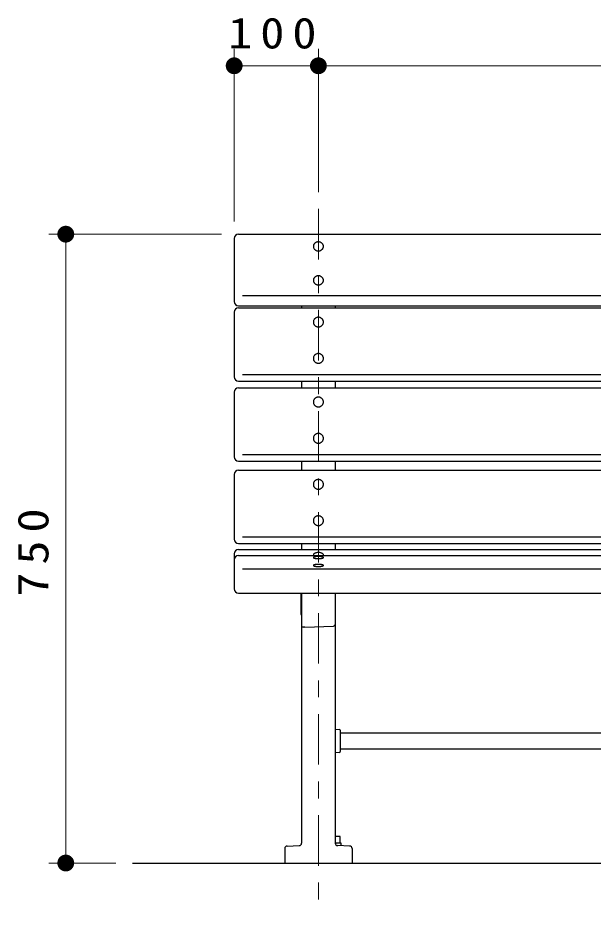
# Model space of a CAD drawing. Units: millimetres on the paper, scale 1:20. Extents: x -365 to 10, y -38 to 257.
# Drawn here: x -312.4 to -278.3, y 86.3 to 139.6 of the extents above; entities that cross this region are included whole.
import ezdxf

# ---------------------------------------------------------------- set-up
doc = ezdxf.new("R2010")
doc.units = ezdxf.units.MM
doc.linetypes.add('USER2', pattern=[6, 3, -1, 1, -1])
doc.layers.add('LY_1', color=4, linetype='Continuous', lineweight=25)
doc.styles.add('ＭＳ ゴシック', font='')
doc.styles.get('ＭＳ ゴシック').set_extended_font_data('MS Gothic')

# ---------------------------------------------------------------- blocks, each defined once
blk = doc.blocks.new('filled_dot')
at = {"color": 0, "linetype": 'Continuous', "lineweight": -2, "const_width": 1.25}
blk.add_lwpolyline([(-0.625, 0, 1), (0.625, 0, 1)], format="xyb", close=True, dxfattribs=at)

msp = doc.modelspace()

# ---------------------------------------------------------------- linework, layer by layer
at = {"layer": 'LY_1', "color": 7, "lineweight": 13}
for p, q in [((-299.596, 127.526), (-299.596, 137.776)), ((-294.596, 129.276), (-294.596, 137.776)), ((-299.596, 136.776), (-294.596, 136.776)), ((-294.596, 136.776), (-254.596, 136.776)), ((-300.346, 126.776), (-310.596, 126.776)), ((-309.596, 89.435), (-309.596, 126.776)), ((-306.63, 89.435), (-310.596, 89.435))]:
    msp.add_line(p, q, dxfattribs=at)
at = {"layer": 'LY_1', "color": 7, "linetype": 'USER2', "lineweight": 13}
msp.add_line((-294.596, 128.276), (-294.596, 86.345), dxfattribs=at)
at = {"layer": 'LY_1'}
for p, q in [((-299.596, 126.526), (-299.596, 122.773)), ((-299.346, 126.776), (-209.846, 126.776)), ((-299.596, 122.143), (-299.596, 118.3)), ((-299.346, 122.523), (-209.846, 122.523)), ((-299.346, 122.393), (-209.846, 122.393)), ((-295.596, 122.523), (-295.596, 122.393)), ((-293.596, 122.523), (-293.596, 122.393)), ((-299.346, 118.05), (-209.846, 118.05)), ((-295.596, 118.05), (-295.596, 117.647)), ((-293.596, 118.05), (-293.596, 117.647)), ((-299.596, 117.397), (-299.596, 113.554)), ((-299.346, 117.647), (-209.846, 117.647)), ((-299.346, 113.304), (-209.846, 113.304)), ((-295.596, 113.304), (-295.596, 112.758)), ((-293.596, 113.304), (-293.596, 112.758)), ((-299.596, 112.508), (-299.596, 108.665)), ((-299.346, 112.758), (-209.846, 112.758)), ((-299.346, 108.415), (-209.846, 108.415)), ((-295.596, 108.415), (-295.596, 108.045)), ((-293.596, 108.415), (-293.596, 108.045)), ((-299.596, 107.795), (-299.596, 105.709)), ((-299.346, 108.045), (-209.846, 108.045)), ((-299.346, 107.689), (-209.846, 107.689)), ((-299.346, 105.459), (-209.846, 105.459)), ((-295.646, 105.459), (-295.646, 104.185)), ((-295.596, 105.459), (-295.596, 90.619)), ((-293.596, 105.459), (-293.596, 90.619)), ((-295.646, 104.185), (-295.596, 104.183)), ((-295.396, 103.435), (-295.5, 103.439)), ((-295.396, 103.435), (-293.692, 103.503)), ((-293.596, 97.391), (-293.341, 97.364)), ((-293.296, 97.315), (-293.296, 96.055)), ((-293.296, 97.162), (-255.596, 97.162)), ((-293.341, 96.005), (-293.596, 95.978)), ((-293.296, 96.207), (-255.596, 96.207)), ((-296.596, 90.29), (-296.596, 89.435)), ((-296.452, 90.44), (-295.74, 90.469)), ((-292.74, 90.44), (-293.452, 90.469)), ((-292.596, 90.29), (-292.596, 89.435)), ((-305.63, 89.435), (-205.846, 89.435))]:
    msp.add_line(p, q, dxfattribs=at)
at = {"layer": 'LY_1', "color": 7}
for p, q in [((-299.096, 123.137), (-210.096, 123.137)), ((-299.096, 118.44), (-210.096, 118.44)), ((-299.096, 113.694), (-210.096, 113.694)), ((-299.096, 108.805), (-210.096, 108.805)), ((-299.096, 106.898), (-210.096, 106.898)), ((-293.297, 91.01), (-293.596, 91.01)), ((-293.246, 90.61), (-293.596, 90.61)), ((-293.572, 90.61), (-293.572, 91.01)), ((-293.297, 90.61), (-293.297, 91.01)), ((-293.246, 90.461), (-293.246, 90.61))]:
    msp.add_line(p, q, dxfattribs=at)
at = {"layer": 'LY_1'}
for points in [[(-294.296, 126.05), (-294.297, 126.073), (-294.3, 126.096), (-294.306, 126.119), (-294.314, 126.142), (-294.324, 126.163), (-294.336, 126.184), (-294.35, 126.204), (-294.366, 126.223), (-294.384, 126.24), (-294.403, 126.256), (-294.424, 126.27), (-294.446, 126.283), (-294.469, 126.293), (-294.493, 126.302), (-294.518, 126.309), (-294.544, 126.315), (-294.57, 126.318), (-294.596, 126.319), (-294.622, 126.318), (-294.648, 126.315), (-294.674, 126.309), (-294.699, 126.302), (-294.723, 126.293), (-294.746, 126.283), (-294.768, 126.27), (-294.789, 126.256), (-294.808, 126.24), (-294.826, 126.223), (-294.842, 126.204), (-294.856, 126.184), (-294.868, 126.163), (-294.878, 126.142), (-294.886, 126.119), (-294.891, 126.096), (-294.895, 126.073), (-294.896, 126.05), (-294.895, 126.026), (-294.891, 126.003), (-294.886, 125.98), (-294.878, 125.958), (-294.868, 125.936), (-294.856, 125.915), (-294.842, 125.895), (-294.826, 125.877), (-294.808, 125.86), (-294.789, 125.844), (-294.768, 125.829), (-294.746, 125.817), (-294.723, 125.806), (-294.699, 125.797), (-294.674, 125.79), (-294.648, 125.785), (-294.622, 125.782), (-294.596, 125.781), (-294.57, 125.782), (-294.544, 125.785), (-294.518, 125.79), (-294.493, 125.797), (-294.469, 125.806), (-294.446, 125.817), (-294.424, 125.829), (-294.403, 125.844), (-294.384, 125.86), (-294.366, 125.877), (-294.35, 125.895), (-294.336, 125.915), (-294.324, 125.936), (-294.314, 125.958), (-294.306, 125.98), (-294.3, 126.003), (-294.297, 126.026)], [(-294.296, 124.033), (-294.297, 124.057), (-294.3, 124.08), (-294.306, 124.103), (-294.314, 124.125), (-294.324, 124.147), (-294.336, 124.168), (-294.35, 124.187), (-294.366, 124.206), (-294.384, 124.223), (-294.403, 124.239), (-294.424, 124.253), (-294.446, 124.266), (-294.469, 124.277), (-294.493, 124.286), (-294.518, 124.293), (-294.544, 124.298), (-294.57, 124.301), (-294.596, 124.302), (-294.622, 124.301), (-294.648, 124.298), (-294.674, 124.293), (-294.699, 124.286), (-294.723, 124.277), (-294.746, 124.266), (-294.768, 124.253), (-294.789, 124.239), (-294.808, 124.223), (-294.826, 124.206), (-294.842, 124.187), (-294.856, 124.168), (-294.868, 124.147), (-294.878, 124.125), (-294.886, 124.103), (-294.891, 124.08), (-294.895, 124.057), (-294.896, 124.033), (-294.895, 124.01), (-294.891, 123.986), (-294.886, 123.964), (-294.878, 123.941), (-294.868, 123.919), (-294.856, 123.899), (-294.842, 123.879), (-294.826, 123.86), (-294.808, 123.843), (-294.789, 123.827), (-294.768, 123.813), (-294.746, 123.8), (-294.723, 123.789), (-294.699, 123.78), (-294.674, 123.773), (-294.648, 123.768), (-294.622, 123.765), (-294.596, 123.764), (-294.57, 123.765), (-294.544, 123.768), (-294.518, 123.773), (-294.493, 123.78), (-294.469, 123.789), (-294.446, 123.8), (-294.424, 123.813), (-294.403, 123.827), (-294.384, 123.843), (-294.366, 123.86), (-294.35, 123.879), (-294.336, 123.899), (-294.324, 123.919), (-294.314, 123.941), (-294.306, 123.964), (-294.3, 123.986), (-294.297, 124.01)], [(-294.296, 121.556), (-294.297, 121.581), (-294.3, 121.606), (-294.306, 121.63), (-294.314, 121.654), (-294.324, 121.678), (-294.336, 121.7), (-294.35, 121.721), (-294.366, 121.741), (-294.384, 121.759), (-294.403, 121.776), (-294.424, 121.792), (-294.446, 121.805), (-294.469, 121.817), (-294.493, 121.826), (-294.518, 121.834), (-294.544, 121.839), (-294.57, 121.843), (-294.596, 121.844), (-294.622, 121.843), (-294.648, 121.839), (-294.674, 121.834), (-294.699, 121.826), (-294.723, 121.817), (-294.746, 121.805), (-294.768, 121.792), (-294.789, 121.776), (-294.808, 121.759), (-294.826, 121.741), (-294.842, 121.721), (-294.856, 121.7), (-294.868, 121.678), (-294.878, 121.654), (-294.886, 121.63), (-294.891, 121.606), (-294.895, 121.581), (-294.896, 121.556), (-294.895, 121.531), (-294.891, 121.506), (-294.886, 121.482), (-294.878, 121.458), (-294.868, 121.434), (-294.856, 121.412), (-294.842, 121.391), (-294.826, 121.371), (-294.808, 121.353), (-294.789, 121.336), (-294.768, 121.32), (-294.746, 121.307), (-294.723, 121.295), (-294.699, 121.286), (-294.674, 121.278), (-294.648, 121.273), (-294.622, 121.269), (-294.596, 121.268), (-294.57, 121.269), (-294.544, 121.273), (-294.518, 121.278), (-294.493, 121.286), (-294.469, 121.295), (-294.446, 121.307), (-294.424, 121.32), (-294.403, 121.336), (-294.384, 121.353), (-294.366, 121.371), (-294.35, 121.391), (-294.336, 121.412), (-294.324, 121.434), (-294.314, 121.458), (-294.306, 121.482), (-294.3, 121.506), (-294.297, 121.531)], [(-294.296, 119.399), (-294.297, 119.424), (-294.3, 119.449), (-294.306, 119.473), (-294.314, 119.497), (-294.324, 119.52), (-294.336, 119.543), (-294.35, 119.564), (-294.366, 119.584), (-294.384, 119.602), (-294.403, 119.619), (-294.424, 119.634), (-294.446, 119.648), (-294.469, 119.659), (-294.493, 119.669), (-294.518, 119.677), (-294.544, 119.682), (-294.57, 119.685), (-294.596, 119.686), (-294.622, 119.685), (-294.648, 119.682), (-294.674, 119.677), (-294.699, 119.669), (-294.723, 119.659), (-294.746, 119.648), (-294.768, 119.634), (-294.789, 119.619), (-294.808, 119.602), (-294.826, 119.584), (-294.842, 119.564), (-294.856, 119.543), (-294.868, 119.52), (-294.878, 119.497), (-294.886, 119.473), (-294.891, 119.449), (-294.895, 119.424), (-294.896, 119.399), (-294.895, 119.374), (-294.891, 119.349), (-294.886, 119.324), (-294.878, 119.3), (-294.868, 119.277), (-294.856, 119.255), (-294.842, 119.234), (-294.826, 119.214), (-294.808, 119.195), (-294.789, 119.178), (-294.768, 119.163), (-294.746, 119.15), (-294.723, 119.138), (-294.699, 119.129), (-294.674, 119.121), (-294.648, 119.116), (-294.622, 119.112), (-294.596, 119.111), (-294.57, 119.112), (-294.544, 119.116), (-294.518, 119.121), (-294.493, 119.129), (-294.469, 119.138), (-294.446, 119.15), (-294.424, 119.163), (-294.403, 119.178), (-294.384, 119.195), (-294.366, 119.214), (-294.35, 119.234), (-294.336, 119.255), (-294.324, 119.277), (-294.314, 119.3), (-294.306, 119.324), (-294.3, 119.349), (-294.297, 119.374)], [(-294.296, 116.81), (-294.297, 116.835), (-294.3, 116.86), (-294.306, 116.885), (-294.314, 116.909), (-294.324, 116.932), (-294.336, 116.954), (-294.35, 116.975), (-294.366, 116.995), (-294.384, 117.014), (-294.403, 117.031), (-294.424, 117.046), (-294.446, 117.059), (-294.469, 117.071), (-294.493, 117.08), (-294.518, 117.088), (-294.544, 117.093), (-294.57, 117.097), (-294.596, 117.098), (-294.622, 117.097), (-294.648, 117.093), (-294.674, 117.088), (-294.699, 117.08), (-294.723, 117.071), (-294.746, 117.059), (-294.768, 117.046), (-294.789, 117.031), (-294.808, 117.014), (-294.826, 116.995), (-294.842, 116.975), (-294.856, 116.954), (-294.868, 116.932), (-294.878, 116.909), (-294.886, 116.885), (-294.891, 116.86), (-294.895, 116.835), (-294.896, 116.81), (-294.895, 116.785), (-294.891, 116.76), (-294.886, 116.736), (-294.878, 116.712), (-294.868, 116.689), (-294.856, 116.666), (-294.842, 116.645), (-294.826, 116.625), (-294.808, 116.607), (-294.789, 116.59), (-294.768, 116.575), (-294.746, 116.561), (-294.723, 116.55), (-294.699, 116.54), (-294.674, 116.532), (-294.648, 116.527), (-294.622, 116.524), (-294.596, 116.523), (-294.57, 116.524), (-294.544, 116.527), (-294.518, 116.532), (-294.493, 116.54), (-294.469, 116.55), (-294.446, 116.561), (-294.424, 116.575), (-294.403, 116.59), (-294.384, 116.607), (-294.366, 116.625), (-294.35, 116.645), (-294.336, 116.666), (-294.324, 116.689), (-294.314, 116.712), (-294.306, 116.736), (-294.3, 116.76), (-294.297, 116.785)], [(-294.296, 114.653), (-294.297, 114.678), (-294.3, 114.703), (-294.306, 114.727), (-294.314, 114.751), (-294.324, 114.775), (-294.336, 114.797), (-294.35, 114.818), (-294.366, 114.838), (-294.384, 114.856), (-294.403, 114.873), (-294.424, 114.889), (-294.446, 114.902), (-294.469, 114.914), (-294.493, 114.923), (-294.518, 114.931), (-294.544, 114.936), (-294.57, 114.939), (-294.596, 114.941), (-294.622, 114.939), (-294.648, 114.936), (-294.674, 114.931), (-294.699, 114.923), (-294.723, 114.914), (-294.746, 114.902), (-294.768, 114.889), (-294.789, 114.873), (-294.808, 114.856), (-294.826, 114.838), (-294.842, 114.818), (-294.856, 114.797), (-294.868, 114.775), (-294.878, 114.751), (-294.886, 114.727), (-294.891, 114.703), (-294.895, 114.678), (-294.896, 114.653), (-294.895, 114.628), (-294.891, 114.603), (-294.886, 114.579), (-294.878, 114.555), (-294.868, 114.531), (-294.856, 114.509), (-294.842, 114.488), (-294.826, 114.468), (-294.808, 114.45), (-294.789, 114.433), (-294.768, 114.417), (-294.746, 114.404), (-294.723, 114.392), (-294.699, 114.383), (-294.674, 114.375), (-294.648, 114.37), (-294.622, 114.366), (-294.596, 114.365), (-294.57, 114.366), (-294.544, 114.37), (-294.518, 114.375), (-294.493, 114.383), (-294.469, 114.392), (-294.446, 114.404), (-294.424, 114.417), (-294.403, 114.433), (-294.384, 114.45), (-294.366, 114.468), (-294.35, 114.488), (-294.336, 114.509), (-294.324, 114.531), (-294.314, 114.555), (-294.306, 114.579), (-294.3, 114.603), (-294.297, 114.628)], [(-294.296, 111.921), (-294.297, 111.946), (-294.3, 111.97), (-294.306, 111.995), (-294.314, 112.019), (-294.324, 112.042), (-294.336, 112.064), (-294.35, 112.085), (-294.366, 112.105), (-294.384, 112.124), (-294.403, 112.141), (-294.424, 112.156), (-294.446, 112.17), (-294.469, 112.181), (-294.493, 112.191), (-294.518, 112.198), (-294.544, 112.204), (-294.57, 112.207), (-294.596, 112.208), (-294.622, 112.207), (-294.648, 112.204), (-294.674, 112.198), (-294.699, 112.191), (-294.723, 112.181), (-294.746, 112.17), (-294.768, 112.156), (-294.789, 112.141), (-294.808, 112.124), (-294.826, 112.105), (-294.842, 112.085), (-294.856, 112.064), (-294.868, 112.042), (-294.878, 112.019), (-294.886, 111.995), (-294.891, 111.97), (-294.895, 111.946), (-294.896, 111.921), (-294.895, 111.895), (-294.891, 111.871), (-294.886, 111.846), (-294.878, 111.822), (-294.868, 111.799), (-294.856, 111.777), (-294.842, 111.756), (-294.826, 111.736), (-294.808, 111.717), (-294.789, 111.7), (-294.768, 111.685), (-294.746, 111.671), (-294.723, 111.66), (-294.699, 111.65), (-294.674, 111.643), (-294.648, 111.637), (-294.622, 111.634), (-294.596, 111.633), (-294.57, 111.634), (-294.544, 111.637), (-294.518, 111.643), (-294.493, 111.65), (-294.469, 111.66), (-294.446, 111.671), (-294.424, 111.685), (-294.403, 111.7), (-294.384, 111.717), (-294.366, 111.736), (-294.35, 111.756), (-294.336, 111.777), (-294.324, 111.799), (-294.314, 111.822), (-294.306, 111.846), (-294.3, 111.871), (-294.297, 111.895)], [(-294.296, 109.763), (-294.297, 109.788), (-294.3, 109.813), (-294.306, 109.838), (-294.314, 109.862), (-294.324, 109.885), (-294.336, 109.907), (-294.35, 109.928), (-294.366, 109.948), (-294.384, 109.967), (-294.403, 109.984), (-294.424, 109.999), (-294.446, 110.012), (-294.469, 110.024), (-294.493, 110.034), (-294.518, 110.041), (-294.544, 110.047), (-294.57, 110.05), (-294.596, 110.051), (-294.622, 110.05), (-294.648, 110.047), (-294.674, 110.041), (-294.699, 110.034), (-294.723, 110.024), (-294.746, 110.012), (-294.768, 109.999), (-294.789, 109.984), (-294.808, 109.967), (-294.826, 109.948), (-294.842, 109.928), (-294.856, 109.907), (-294.868, 109.885), (-294.878, 109.862), (-294.886, 109.838), (-294.891, 109.813), (-294.895, 109.788), (-294.896, 109.763), (-294.895, 109.738), (-294.891, 109.713), (-294.886, 109.689), (-294.878, 109.665), (-294.868, 109.642), (-294.856, 109.619), (-294.842, 109.598), (-294.826, 109.578), (-294.808, 109.56), (-294.789, 109.543), (-294.768, 109.528), (-294.746, 109.514), (-294.723, 109.503), (-294.699, 109.493), (-294.674, 109.485), (-294.648, 109.48), (-294.622, 109.477), (-294.596, 109.476), (-294.57, 109.477), (-294.544, 109.48), (-294.518, 109.485), (-294.493, 109.493), (-294.469, 109.503), (-294.446, 109.514), (-294.424, 109.528), (-294.403, 109.543), (-294.384, 109.56), (-294.366, 109.578), (-294.35, 109.598), (-294.336, 109.619), (-294.324, 109.642), (-294.314, 109.665), (-294.306, 109.689), (-294.3, 109.713), (-294.297, 109.738)], [(-294.296, 107.574), (-294.297, 107.579), (-294.3, 107.585), (-294.306, 107.59), (-294.314, 107.595), (-294.324, 107.6), (-294.336, 107.605), (-294.35, 107.61), (-294.366, 107.614), (-294.384, 107.618), (-294.403, 107.622), (-294.424, 107.625), (-294.446, 107.628), (-294.469, 107.63), (-294.493, 107.632), (-294.518, 107.634), (-294.544, 107.635), (-294.57, 107.636), (-294.596, 107.636), (-294.622, 107.636), (-294.648, 107.635), (-294.674, 107.634), (-294.699, 107.632), (-294.723, 107.63), (-294.746, 107.628), (-294.768, 107.625), (-294.789, 107.622), (-294.808, 107.618), (-294.826, 107.614), (-294.842, 107.61), (-294.856, 107.605), (-294.868, 107.6), (-294.878, 107.595), (-294.886, 107.59), (-294.891, 107.585), (-294.895, 107.579), (-294.896, 107.574), (-294.895, 107.568), (-294.891, 107.563), (-294.886, 107.558), (-294.878, 107.552), (-294.868, 107.547), (-294.856, 107.543), (-294.842, 107.538), (-294.826, 107.534), (-294.808, 107.53), (-294.789, 107.526), (-294.768, 107.523), (-294.746, 107.52), (-294.723, 107.517), (-294.699, 107.515), (-294.674, 107.513), (-294.648, 107.512), (-294.622, 107.512), (-294.596, 107.511), (-294.57, 107.512), (-294.544, 107.512), (-294.518, 107.513), (-294.493, 107.515), (-294.469, 107.517), (-294.446, 107.52), (-294.424, 107.523), (-294.403, 107.526), (-294.384, 107.53), (-294.366, 107.534), (-294.35, 107.538), (-294.336, 107.543), (-294.324, 107.547), (-294.314, 107.552), (-294.306, 107.558), (-294.3, 107.563), (-294.297, 107.568)], [(-294.296, 107.106), (-294.297, 107.111), (-294.3, 107.117), (-294.306, 107.122), (-294.314, 107.127), (-294.324, 107.132), (-294.336, 107.137), (-294.35, 107.142), (-294.366, 107.146), (-294.384, 107.15), (-294.403, 107.154), (-294.424, 107.157), (-294.446, 107.16), (-294.469, 107.162), (-294.493, 107.165), (-294.518, 107.166), (-294.544, 107.167), (-294.57, 107.168), (-294.596, 107.168), (-294.622, 107.168), (-294.648, 107.167), (-294.674, 107.166), (-294.699, 107.165), (-294.723, 107.162), (-294.746, 107.16), (-294.768, 107.157), (-294.789, 107.154), (-294.808, 107.15), (-294.826, 107.146), (-294.842, 107.142), (-294.856, 107.137), (-294.868, 107.132), (-294.878, 107.127), (-294.886, 107.122), (-294.891, 107.117), (-294.895, 107.111), (-294.896, 107.106), (-294.895, 107.1), (-294.891, 107.095), (-294.886, 107.09), (-294.878, 107.085), (-294.868, 107.08), (-294.856, 107.075), (-294.842, 107.07), (-294.826, 107.066), (-294.808, 107.062), (-294.789, 107.058), (-294.768, 107.055), (-294.746, 107.052), (-294.723, 107.049), (-294.699, 107.047), (-294.674, 107.046), (-294.648, 107.045), (-294.622, 107.044), (-294.596, 107.044), (-294.57, 107.044), (-294.544, 107.045), (-294.518, 107.046), (-294.493, 107.047), (-294.469, 107.049), (-294.446, 107.052), (-294.424, 107.055), (-294.403, 107.058), (-294.384, 107.062), (-294.366, 107.066), (-294.35, 107.07), (-294.336, 107.075), (-294.324, 107.08), (-294.314, 107.085), (-294.306, 107.09), (-294.3, 107.095), (-294.297, 107.1)]]:
    msp.add_lwpolyline(points, close=True, dxfattribs=at)
msp.add_lwpolyline([(-294.302, 107.689), (-294.297, 107.709), (-294.297, 107.73), (-294.302, 107.751), (-294.314, 107.771), (-294.33, 107.79), (-294.351, 107.808), (-294.377, 107.824), (-294.408, 107.839), (-294.441, 107.851), (-294.478, 107.86), (-294.516, 107.867), (-294.557, 107.871), (-294.597, 107.873), (-294.638, 107.871), (-294.678, 107.867), (-294.717, 107.86), (-294.753, 107.85), (-294.787, 107.838), (-294.816, 107.823), (-294.842, 107.807), (-294.863, 107.789), (-294.879, 107.77), (-294.89, 107.749), (-294.895, 107.729), (-294.895, 107.709), (-294.89, 107.689)], dxfattribs=at)
for centre, radius, start, end in [((-299.346, 126.526), 0.25, 90, 180), ((-299.346, 122.773), 0.25, 180, 270), ((-299.346, 122.143), 0.25, 90, 180), ((-299.346, 118.3), 0.25, 180, 270), ((-299.346, 117.397), 0.25, 90, 180), ((-299.346, 113.554), 0.25, 180, 270), ((-299.346, 112.508), 0.25, 90, 180), ((-299.346, 108.665), 0.25, 180, 270), ((-299.346, 107.795), 0.25, 90, 180), ((-299.346, 107.439), 0.25, 90, 180), ((-299.346, 105.709), 0.25, 180, 270), ((-295.496, 103.539), 0.1, 179.9999, 267.7093), ((-293.696, 103.603), 0.1, 272.2905, 360), ((-293.346, 97.315), 0.05, 0, 83.991), ((-293.346, 96.055), 0.05, 276.009, 0), ((-295.746, 90.619), 0.15, 272.29, 0), ((-293.446, 90.619), 0.15, 180, 267.71), ((-296.446, 90.29), 0.15, 92.29, 180), ((-292.746, 90.29), 0.15, 0, 87.7099)]:
    msp.add_arc(centre, radius, start, end, dxfattribs=at)

# ---------------------------------------------------------------- block references
at = {"layer": 'LY_1', "color": 7, "lineweight": 13, "xscale": 0.4, "yscale": 0.4}
msp.add_blockref('filled_dot', (-299.596, 136.776), dxfattribs=at)
for p, rotation in [((-294.596, 136.776), 180), ((-309.596, 126.776), 270), ((-309.596, 89.435), 90)]:
    msp.add_blockref('filled_dot', p, dxfattribs=dict(at, rotation=rotation))

# ---------------------------------------------------------------- texts
at = {"layer": 'LY_1', "color": 7, "insert": (-297.096, 137.776), "char_height": 1.833, "attachment_point": 8, "style": 'ＭＳ ゴシック'}
msp.add_mtext('\\T1.33;\\W1.15;100', dxfattribs=at)
at = {"layer": 'LY_1', "color": 7, "insert": (-310.596, 108.105), "char_height": 1.833, "attachment_point": 8, "rotation": 90, "style": 'ＭＳ ゴシック'}
msp.add_mtext('\\T1.33;\\W1.15;750', dxfattribs=at)

doc.saveas('drawing.dxf')
